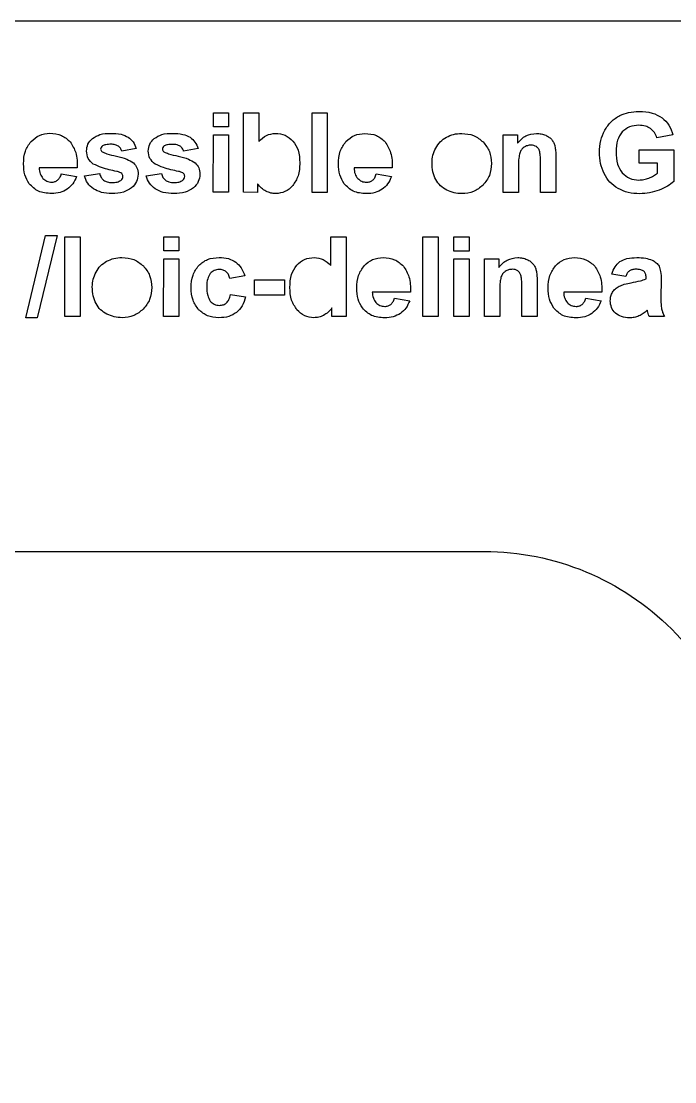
# Model space of a CAD drawing. Header units: millimetres. Extents: x -866 to 64, y -10 to 790.
# Drawn here: x -167.3 to -44.1, y 590 to 790 of the extents above; entities that cross this region are included whole.
import ezdxf

# ---------------------------------------------------------------- set-up
doc = ezdxf.new("R2010")
doc.units = ezdxf.units.MM
doc.layers.get('0').update_dxf_attribs({"linetype": 'CONTINUOUS'})

msp = doc.modelspace()

# ---------------------------------------------------------------- linework, layer by layer
for p, q in [((-125.41, 757.74), (-125.4, 772.74)), ((-125.4, 772.74), (-122.53, 772.73)), ((-122.53, 772.73), (-122.53, 767.33)), ((-76.41, 757.72), (-76.4, 768.59)), ((-76.4, 768.59), (-73.73, 768.59)), ((-73.73, 768.59), (-73.73, 766.99)), ((-44.43, 768.56), (-47.44, 768)), ((-145.64, 765.98), (-148.36, 765.48)), ((-133.99, 765.97), (-136.7, 765.47)), ((-66.5, 764.47), (-66.5, 757.72)), ((-50.76, 763.23), (-50.76, 765.76)), ((-50.76, 765.76), (-44.24, 765.76)), ((-44.24, 765.76), (-44.24, 759.78)), ((-156.76, 762.35), (-163.96, 762.35)), ((-97.35, 762.33), (-104.55, 762.33)), ((-73.53, 762.64), (-73.53, 757.72)), ((-69.38, 757.72), (-69.38, 763.27)), ((-47.3, 763.23), (-50.76, 763.23)), ((-47.3, 761.33), (-47.3, 763.23)), ((-159.78, 761.2), (-156.91, 760.72)), ((-155.43, 760.84), (-152.54, 761.28)), ((-143.77, 760.84), (-140.89, 761.28)), ((-100.37, 761.19), (-97.5, 760.71)), ((-122.74, 759.33), (-122.74, 757.73)), ((-122.74, 757.73), (-125.41, 757.74)), ((-73.53, 757.72), (-76.41, 757.72)), ((-66.5, 757.72), (-69.38, 757.72)), ((-108.93, 749.32), (-106.05, 749.32)), ((-108.93, 743.92), (-108.93, 749.32)), ((-106.05, 749.32), (-106.06, 734.32)), ((-79.94, 734.31), (-79.94, 745.18)), ((-79.94, 745.18), (-77.27, 745.18)), ((-77.27, 745.18), (-77.27, 743.58)), ((-53.32, 741.86), (-55.93, 742.33)), ((-125.18, 741.98), (-128.01, 741.47)), ((-70.04, 741.06), (-70.04, 734.31)), ((-49.47, 741.39), (-49.47, 741.68)), ((-46.65, 741.23), (-46.68, 737.87)), ((-127.86, 738.49), (-125.03, 738.01)), ((-93.91, 738.92), (-101.11, 738.92)), ((-77.07, 739.23), (-77.07, 734.31)), ((-72.91, 734.31), (-72.91, 739.86)), ((-57.81, 738.91), (-65.01, 738.91)), ((-96.93, 737.78), (-94.06, 737.29)), ((-60.83, 737.77), (-57.96, 737.28)), ((-108.73, 734.32), (-108.73, 735.92)), ((-106.06, 734.32), (-108.73, 734.32)), ((-77.07, 734.31), (-79.94, 734.31)), ((-70.04, 734.31), (-72.91, 734.31)), ((-46.02, 734.3), (-48.87, 734.3))]:
    msp.add_line(p, q)
for points in [[(-402.5, 740), (-402.5, 790), (-866, 790), (-866, -10), (-794, -10), (-794, 0), (-802, 0), (-802, 50), (0, 50), (0, 0), (-8, 0), (-8, -10), (64, -10), (64, 790), (-399.5, 790), (-399.5, 740)], [(-128.23, 772.74), (-128.23, 770.08), (-131.1, 770.08), (-131.1, 772.74)], [(-109.61, 772.73), (-109.61, 757.73), (-112.48, 757.73), (-112.48, 772.73)], [(-128.23, 768.6), (-128.23, 757.74), (-131.11, 757.74), (-131.1, 768.6)], [(-160.58, 749.59), (-164.34, 734.08), (-166.45, 734.08), (-162.74, 749.59)], [(-156.22, 749.33), (-156.22, 734.33), (-159.1, 734.33), (-159.09, 749.33)], [(-137.6, 749.33), (-137.6, 746.67), (-140.47, 746.67), (-140.47, 749.33)], [(-88.69, 749.31), (-88.69, 734.31), (-91.57, 734.32), (-91.56, 749.32)], [(-82.87, 749.31), (-82.87, 746.65), (-85.74, 746.65), (-85.74, 749.31)], [(-137.6, 745.19), (-137.6, 734.33), (-140.48, 734.33), (-140.47, 745.19)], [(-82.87, 745.18), (-82.87, 734.31), (-85.74, 734.31), (-85.74, 745.18)], [(-117.68, 741.2), (-117.68, 738.32), (-123.33, 738.32), (-123.32, 741.2)]]:
    msp.add_lwpolyline(points, close=True)
msp.add_lwpolyline([(-722, 690), (-80, 690, -0.414214), (-30, 640), (-30, 130, -0.414214), (-80, 80), (-722, 80, -0.414214), (-772, 130), (-772, 640, -0.414214)], format="xyb", close=True)
for points, knots in [([(-57.28, 769.43), (-56.91, 770), (-56.17, 771.16), (-55, 771.87), (-54.4, 772.22)], [0, 0, 0, 0, 0.2013145, 0.4056589, 0.4056589, 0.4056589, 0.4056589]), ([(-54.4, 772.22), (-53.87, 772.44), (-52.72, 772.91), (-51.48, 772.95), (-50.81, 772.97)], [0, 0, 0, 0, 0.1713355, 0.3694412, 0.3694412, 0.3694412, 0.3694412]), ([(-50.81, 772.97), (-49.96, 772.94), (-48.41, 772.89), (-47.06, 772.14), (-46.45, 771.8)], [0, 0, 0, 0, 0.2504785, 0.4576631, 0.4576631, 0.4576631, 0.4576631]), ([(-50.81, 770.38), (-51.43, 770.34), (-52.62, 770.26), (-53.53, 769.49), (-53.97, 769.12)], [0, 0, 0, 0, 0.1809222, 0.3476967, 0.3476967, 0.3476967, 0.3476967]), ([(-48.63, 769.74), (-48.95, 769.93), (-49.62, 770.32), (-50.4, 770.36), (-50.81, 770.38)], [0, 0, 0, 0, 0.1094255, 0.2305793, 0.2305793, 0.2305793, 0.2305793]), ([(-46.45, 771.8), (-45.97, 771.36), (-44.99, 770.47), (-44.62, 769.21), (-44.43, 768.56)], [0, 0, 0, 0, 0.1900659, 0.3883096, 0.3883096, 0.3883096, 0.3883096]), ([(-165.49, 767.33), (-164.99, 767.77), (-163.97, 768.68), (-162.61, 768.8), (-161.92, 768.86)], [0, 0, 0, 0, 0.196778, 0.3976713, 0.3976713, 0.3976713, 0.3976713]), ([(-161.92, 768.86), (-161.17, 768.8), (-159.71, 768.69), (-158.62, 767.72), (-158.1, 767.25)], [0, 0, 0, 0, 0.2205801, 0.4252713, 0.4252713, 0.4252713, 0.4252713]), ([(-153.91, 767.89), (-153.45, 768.17), (-152.39, 768.81), (-151.15, 768.84), (-150.45, 768.85)], [0, 0, 0, 0, 0.1594709, 0.3645009, 0.3645009, 0.3645009, 0.3645009]), ([(-150.45, 768.85), (-149.79, 768.84), (-148.63, 768.83), (-147.59, 768.34), (-147.14, 768.13)], [0, 0, 0, 0, 0.195253, 0.3427901, 0.3427901, 0.3427901, 0.3427901]), ([(-147.14, 768.13), (-146.8, 767.85), (-146.11, 767.27), (-145.8, 766.42), (-145.64, 765.98)], [0, 0, 0, 0, 0.1284282, 0.2659941, 0.2659941, 0.2659941, 0.2659941]), ([(-142.26, 767.89), (-141.79, 768.17), (-140.74, 768.81), (-139.5, 768.84), (-138.8, 768.85)], [0, 0, 0, 0, 0.1594726, 0.3645007, 0.3645007, 0.3645007, 0.3645007]), ([(-138.8, 768.85), (-138.14, 768.84), (-136.98, 768.82), (-135.93, 768.33), (-135.48, 768.12)], [0, 0, 0, 0, 0.1952549, 0.342792, 0.342792, 0.342792, 0.342792]), ([(-135.48, 768.12), (-135.15, 767.84), (-134.45, 767.27), (-134.15, 766.41), (-133.99, 765.97)], [0, 0, 0, 0, 0.1284269, 0.2659927, 0.2659927, 0.2659927, 0.2659927]), ([(-122.53, 767.33), (-122.08, 767.77), (-121.19, 768.63), (-119.97, 768.78), (-119.38, 768.85)], [0, 0, 0, 0, 0.1844168, 0.3584342, 0.3584342, 0.3584342, 0.3584342]), ([(-119.38, 768.85), (-118.75, 768.79), (-117.49, 768.67), (-116.56, 767.83), (-116.09, 767.41)], [0, 0, 0, 0, 0.1848889, 0.3672577, 0.3672577, 0.3672577, 0.3672577]), ([(-106.09, 767.31), (-105.58, 767.76), (-104.56, 768.66), (-103.2, 768.78), (-102.52, 768.84)], [0, 0, 0, 0, 0.196778, 0.3976713, 0.3976713, 0.3976713, 0.3976713]), ([(-102.52, 768.84), (-101.76, 768.78), (-100.3, 768.68), (-99.21, 767.71), (-98.69, 767.24)], [0, 0, 0, 0, 0.2205801, 0.4252713, 0.4252713, 0.4252713, 0.4252713]), ([(-89.14, 766.08), (-88.89, 766.5), (-88.37, 767.34), (-87.55, 767.87), (-87.14, 768.13)], [0, 0, 0, 0, 0.1457532, 0.289408, 0.289408, 0.289408, 0.289408]), ([(-87.14, 768.13), (-86.69, 768.34), (-85.78, 768.76), (-84.77, 768.81), (-84.25, 768.84)], [0, 0, 0, 0, 0.1468579, 0.2999517, 0.2999517, 0.2999517, 0.2999517]), ([(-84.25, 768.84), (-83.47, 768.78), (-81.96, 768.66), (-80.78, 767.7), (-80.21, 767.23)], [0, 0, 0, 0, 0.2278805, 0.4441218, 0.4441218, 0.4441218, 0.4441218]), ([(-73.73, 766.99), (-73.24, 767.53), (-72.27, 768.58), (-70.85, 768.75), (-70.15, 768.83)], [0, 0, 0, 0, 0.2118623, 0.4146345, 0.4146345, 0.4146345, 0.4146345]), ([(-70.15, 768.83), (-69.85, 768.82), (-69.25, 768.79), (-68.69, 768.59), (-68.41, 768.49)], [0, 0, 0, 0, 0.0914668, 0.1782404, 0.1782404, 0.1782404, 0.1782404]), ([(-68.41, 768.49), (-68.17, 768.37), (-67.72, 768.16), (-67.38, 767.79), (-67.22, 767.61)], [0, 0, 0, 0, 0.0794316, 0.149079, 0.149079, 0.149079, 0.149079]), ([(-58.26, 765.27), (-58.23, 766.02), (-58.16, 767.47), (-57.57, 768.79), (-57.28, 769.43)], [0, 0, 0, 0, 0.2226239, 0.4312385, 0.4312385, 0.4312385, 0.4312385]), ([(-53.97, 769.12), (-54.31, 768.62), (-55.07, 767.5), (-55.12, 766.14), (-55.14, 765.39)], [0, 0, 0, 0, 0.179299, 0.3984378, 0.3984378, 0.3984378, 0.3984378]), ([(-47.44, 768), (-47.56, 768.34), (-47.81, 769.03), (-48.36, 769.51), (-48.63, 769.74)], [0, 0, 0, 0, 0.1089013, 0.2143607, 0.2143607, 0.2143607, 0.2143607]), ([(-166.91, 763.1), (-166.87, 763.93), (-166.79, 765.48), (-165.91, 766.74), (-165.49, 767.33)], [0, 0, 0, 0, 0.2434075, 0.4541967, 0.4541967, 0.4541967, 0.4541967]), ([(-158.1, 767.25), (-157.69, 766.6), (-156.78, 765.1), (-156.76, 763.34), (-156.76, 762.35)], [0, 0, 0, 0, 0.2276574, 0.517163, 0.517163, 0.517163, 0.517163]), ([(-155.03, 765.52), (-154.98, 765.97), (-154.88, 766.89), (-154.24, 767.56), (-153.91, 767.89)], [0, 0, 0, 0, 0.1329033, 0.2690606, 0.2690606, 0.2690606, 0.2690606]), ([(-152.03, 766.47), (-152.12, 766.39), (-152.31, 766.24), (-152.34, 766), (-152.36, 765.89)], [0, 0, 0, 0, 0.03564321, 0.0691451, 0.0691451, 0.0691451, 0.0691451]), ([(-150.4, 766.79), (-150.73, 766.79), (-151.3, 766.78), (-151.81, 766.56), (-152.03, 766.47)], [0, 0, 0, 0, 0.09778, 0.167212, 0.167212, 0.167212, 0.167212]), ([(-149.02, 766.45), (-149.21, 766.55), (-149.64, 766.77), (-150.13, 766.78), (-150.4, 766.79)], [0, 0, 0, 0, 0.0641701, 0.1442974, 0.1442974, 0.1442974, 0.1442974]), ([(-148.36, 765.48), (-148.42, 765.67), (-148.56, 766.06), (-148.87, 766.32), (-149.02, 766.45)], [0, 0, 0, 0, 0.0614244, 0.1193962, 0.1193962, 0.1193962, 0.1193962]), ([(-143.37, 765.52), (-143.32, 765.97), (-143.23, 766.89), (-142.58, 767.55), (-142.26, 767.89)], [0, 0, 0, 0, 0.1329029, 0.2690613, 0.2690613, 0.2690613, 0.2690613]), ([(-140.37, 766.47), (-140.47, 766.39), (-140.66, 766.24), (-140.69, 766), (-140.7, 765.88)], [0, 0, 0, 0, 0.03564452, 0.06914642, 0.06914642, 0.06914642, 0.06914642]), ([(-138.75, 766.78), (-139.08, 766.78), (-139.64, 766.78), (-140.16, 766.56), (-140.37, 766.47)], [0, 0, 0, 0, 0.09778, 0.1672102, 0.1672102, 0.1672102, 0.1672102]), ([(-137.36, 766.45), (-137.55, 766.54), (-137.99, 766.76), (-138.48, 766.78), (-138.75, 766.78)], [0, 0, 0, 0, 0.0641719, 0.1442992, 0.1442992, 0.1442992, 0.1442992]), ([(-136.7, 765.47), (-136.77, 765.67), (-136.9, 766.05), (-137.21, 766.32), (-137.36, 766.45)], [0, 0, 0, 0, 0.0614252, 0.1193957, 0.1193957, 0.1193957, 0.1193957]), ([(-116.09, 767.41), (-115.72, 766.84), (-114.89, 765.6), (-114.83, 764.1), (-114.8, 763.28)], [0, 0, 0, 0, 0.2003894, 0.4403628, 0.4403628, 0.4403628, 0.4403628]), ([(-107.5, 763.08), (-107.46, 763.91), (-107.39, 765.46), (-106.5, 766.73), (-106.09, 767.31)], [0, 0, 0, 0, 0.2434072, 0.4541974, 0.4541974, 0.4541974, 0.4541974]), ([(-98.69, 767.24), (-98.29, 766.58), (-97.37, 765.08), (-97.36, 763.32), (-97.35, 762.33)], [0, 0, 0, 0, 0.2276583, 0.5171636, 0.5171636, 0.5171636, 0.5171636]), ([(-89.85, 763.31), (-89.82, 763.79), (-89.76, 764.76), (-89.35, 765.64), (-89.14, 766.08)], [0, 0, 0, 0, 0.1420456, 0.288307, 0.288307, 0.288307, 0.288307]), ([(-80.21, 767.23), (-79.75, 766.66), (-78.81, 765.47), (-78.7, 763.96), (-78.64, 763.19)], [0, 0, 0, 0, 0.2163602, 0.4432453, 0.4432453, 0.4432453, 0.4432453]), ([(-72.5, 766.22), (-72.68, 766.08), (-73.04, 765.78), (-73.22, 765.35), (-73.31, 765.14)], [0, 0, 0, 0, 0.0690274, 0.1374977, 0.1374977, 0.1374977, 0.1374977]), ([(-71.16, 766.63), (-71.4, 766.62), (-71.88, 766.58), (-72.29, 766.34), (-72.5, 766.22)], [0, 0, 0, 0, 0.0715911, 0.1418356, 0.1418356, 0.1418356, 0.1418356]), ([(-70.16, 766.35), (-70.31, 766.43), (-70.62, 766.6), (-70.97, 766.62), (-71.16, 766.63)], [0, 0, 0, 0, 0.0504631, 0.1050352, 0.1050352, 0.1050352, 0.1050352]), ([(-69.56, 765.54), (-69.63, 765.7), (-69.76, 766.02), (-70.03, 766.24), (-70.16, 766.35)], [0, 0, 0, 0, 0.0518897, 0.1014586, 0.1014586, 0.1014586, 0.1014586]), ([(-67.22, 767.61), (-67.1, 767.43), (-66.84, 767.06), (-66.72, 766.62), (-66.66, 766.41)], [0, 0, 0, 0, 0.0663292, 0.133957, 0.133957, 0.133957, 0.133957]), ([(-66.66, 766.41), (-66.61, 766.13), (-66.51, 765.49), (-66.5, 764.84), (-66.5, 764.47)], [0, 0, 0, 0, 0.0829682, 0.194311, 0.194311, 0.194311, 0.194311]), ([(-153.74, 763.07), (-154.11, 763.4), (-154.87, 764.04), (-154.97, 765.03), (-155.03, 765.52)], [0, 0, 0, 0, 0.1428373, 0.2859245, 0.2859245, 0.2859245, 0.2859245]), ([(-152.36, 765.89), (-152.34, 765.79), (-152.31, 765.58), (-152.15, 765.44), (-152.07, 765.37)], [0, 0, 0, 0, 0.02928264, 0.06133988, 0.06133988, 0.06133988, 0.06133988]), ([(-152.07, 765.37), (-151.78, 765.24), (-150.92, 764.88), (-150, 764.68), (-149.38, 764.56)], [0, 0, 0, 0, 0.09322, 0.2810179, 0.2810179, 0.2810179, 0.2810179]), ([(-149.38, 764.56), (-148.72, 764.4), (-147.58, 764.14), (-146.59, 763.53), (-146.18, 763.28)], [0, 0, 0, 0, 0.2035053, 0.3473224, 0.3473224, 0.3473224, 0.3473224]), ([(-142.08, 763.07), (-142.46, 763.39), (-143.21, 764.04), (-143.32, 765.02), (-143.37, 765.52)], [0, 0, 0, 0, 0.1428373, 0.2859245, 0.2859245, 0.2859245, 0.2859245]), ([(-140.7, 765.88), (-140.69, 765.78), (-140.66, 765.57), (-140.5, 765.44), (-140.42, 765.36)], [0, 0, 0, 0, 0.02928311, 0.06134035, 0.06134035, 0.06134035, 0.06134035]), ([(-140.42, 765.36), (-140.13, 765.24), (-139.27, 764.87), (-138.35, 764.68), (-137.73, 764.55)], [0, 0, 0, 0, 0.0932182, 0.2810162, 0.2810162, 0.2810162, 0.2810162]), ([(-137.73, 764.55), (-137.06, 764.4), (-135.93, 764.14), (-134.93, 763.53), (-134.52, 763.27)], [0, 0, 0, 0, 0.2035071, 0.3473242, 0.3473242, 0.3473242, 0.3473242]), ([(-73.31, 765.14), (-73.37, 764.82), (-73.54, 764), (-73.53, 763.16), (-73.53, 762.64)], [0, 0, 0, 0, 0.0975849, 0.2511622, 0.2511622, 0.2511622, 0.2511622]), ([(-69.38, 763.27), (-69.37, 763.75), (-69.36, 764.52), (-69.51, 765.27), (-69.56, 765.54)], [0, 0, 0, 0, 0.1449826, 0.2288784, 0.2288784, 0.2288784, 0.2288784]), ([(-57.38, 761.27), (-57.64, 761.9), (-58.16, 763.18), (-58.23, 764.57), (-58.26, 765.27)], [0, 0, 0, 0, 0.2027618, 0.4117585, 0.4117585, 0.4117585, 0.4117585]), ([(-55.14, 765.39), (-55.12, 764.59), (-55.08, 763.14), (-54.3, 761.92), (-53.96, 761.38)], [0, 0, 0, 0, 0.2355478, 0.4247114, 0.4247114, 0.4247114, 0.4247114]), ([(-165.83, 759.35), (-166.15, 759.9), (-166.81, 761.06), (-166.87, 762.39), (-166.91, 763.1)], [0, 0, 0, 0, 0.1861465, 0.3945692, 0.3945692, 0.3945692, 0.3945692]), ([(-163.96, 762.35), (-163.93, 761.96), (-163.88, 761.23), (-163.46, 760.63), (-163.27, 760.36)], [0, 0, 0, 0, 0.1152671, 0.2144777, 0.2144777, 0.2144777, 0.2144777]), ([(-149.33, 761.67), (-150.29, 761.87), (-151.81, 762.19), (-153.22, 762.84), (-153.74, 763.07)], [0, 0, 0, 0, 0.2935204, 0.463945, 0.463945, 0.463945, 0.463945]), ([(-146.18, 763.28), (-145.91, 762.99), (-145.37, 762.38), (-145.31, 761.56), (-145.28, 761.14)], [0, 0, 0, 0, 0.1139893, 0.2380641, 0.2380641, 0.2380641, 0.2380641]), ([(-137.67, 761.67), (-138.64, 761.87), (-140.16, 762.19), (-141.57, 762.83), (-142.08, 763.07)], [0, 0, 0, 0, 0.2935204, 0.4639468, 0.4639468, 0.4639468, 0.4639468]), ([(-134.52, 763.27), (-134.26, 762.98), (-133.71, 762.38), (-133.65, 761.56), (-133.62, 761.13)], [0, 0, 0, 0, 0.1139881, 0.2380629, 0.2380629, 0.2380629, 0.2380629]), ([(-114.8, 763.28), (-114.83, 762.43), (-114.89, 760.88), (-115.74, 759.58), (-116.12, 758.99)], [0, 0, 0, 0, 0.2485509, 0.4562519, 0.4562519, 0.4562519, 0.4562519]), ([(-106.43, 759.34), (-106.74, 759.88), (-107.4, 761.04), (-107.47, 762.38), (-107.5, 763.08)], [0, 0, 0, 0, 0.1861465, 0.3945692, 0.3945692, 0.3945692, 0.3945692]), ([(-104.55, 762.33), (-104.53, 761.94), (-104.48, 761.21), (-104.05, 760.62), (-103.86, 760.34)], [0, 0, 0, 0, 0.1152671, 0.2144777, 0.2144777, 0.2144777, 0.2144777]), ([(-89.15, 760.13), (-89.35, 760.61), (-89.79, 761.62), (-89.83, 762.73), (-89.85, 763.31)], [0, 0, 0, 0, 0.1540403, 0.3279857, 0.3279857, 0.3279857, 0.3279857]), ([(-78.64, 763.19), (-78.7, 762.41), (-78.81, 760.88), (-79.76, 759.68), (-80.23, 759.1)], [0, 0, 0, 0, 0.2289677, 0.4476693, 0.4476693, 0.4476693, 0.4476693]), ([(-163.27, 760.36), (-163.03, 760.15), (-162.55, 759.74), (-161.92, 759.68), (-161.61, 759.65)], [0, 0, 0, 0, 0.0917805, 0.1845641, 0.1845641, 0.1845641, 0.1845641]), ([(-161.61, 759.65), (-161.39, 759.66), (-160.98, 759.69), (-160.64, 759.91), (-160.47, 760.02)], [0, 0, 0, 0, 0.062837, 0.1212036, 0.1212036, 0.1212036, 0.1212036]), ([(-160.47, 760.02), (-160.32, 760.17), (-160, 760.51), (-159.85, 760.96), (-159.78, 761.2)], [0, 0, 0, 0, 0.0628184, 0.1392042, 0.1392042, 0.1392042, 0.1392042]), ([(-156.91, 760.72), (-157.11, 760.23), (-157.5, 759.29), (-158.28, 758.64), (-158.66, 758.32)], [0, 0, 0, 0, 0.1559883, 0.3005157, 0.3005157, 0.3005157, 0.3005157]), ([(-153.73, 758.4), (-154.13, 758.73), (-154.92, 759.38), (-155.26, 760.36), (-155.43, 760.84)], [0, 0, 0, 0, 0.1507623, 0.3025203, 0.3025203, 0.3025203, 0.3025203]), ([(-152.54, 761.28), (-152.47, 761.02), (-152.33, 760.53), (-151.97, 760.18), (-151.8, 760.01)], [0, 0, 0, 0, 0.0788891, 0.1500442, 0.1500442, 0.1500442, 0.1500442]), ([(-151.8, 760.01), (-151.58, 759.88), (-151.09, 759.6), (-150.53, 759.58), (-150.22, 759.57)], [0, 0, 0, 0, 0.0749947, 0.1656907, 0.1656907, 0.1656907, 0.1656907]), ([(-148.37, 761.29), (-148.48, 761.36), (-148.78, 761.55), (-149.12, 761.62), (-149.33, 761.67)], [0, 0, 0, 0, 0.0399787, 0.1039988, 0.1039988, 0.1039988, 0.1039988]), ([(-148.54, 759.98), (-148.43, 760.09), (-148.21, 760.29), (-148.18, 760.6), (-148.16, 760.75)], [0, 0, 0, 0, 0.04392212, 0.08817582, 0.08817582, 0.08817582, 0.08817582]), ([(-148.16, 760.75), (-148.17, 760.85), (-148.18, 761.05), (-148.31, 761.21), (-148.37, 761.29)], [0, 0, 0, 0, 0.03036236, 0.05910449, 0.05910449, 0.05910449, 0.05910449]), ([(-145.28, 761.14), (-145.33, 760.65), (-145.45, 759.65), (-146.16, 758.94), (-146.53, 758.57)], [0, 0, 0, 0, 0.1423612, 0.2929298, 0.2929298, 0.2929298, 0.2929298]), ([(-142.08, 758.39), (-142.47, 758.72), (-143.27, 759.38), (-143.6, 760.35), (-143.77, 760.84)], [0, 0, 0, 0, 0.1507623, 0.3025203, 0.3025203, 0.3025203, 0.3025203]), ([(-140.89, 761.28), (-140.82, 761.02), (-140.68, 760.53), (-140.31, 760.17), (-140.14, 760.01)], [0, 0, 0, 0, 0.0788891, 0.1500455, 0.1500455, 0.1500455, 0.1500455]), ([(-140.14, 760.01), (-139.92, 759.88), (-139.44, 759.6), (-138.87, 759.58), (-138.57, 759.57)], [0, 0, 0, 0, 0.074993, 0.165689, 0.165689, 0.165689, 0.165689]), ([(-136.71, 761.29), (-136.83, 761.36), (-137.12, 761.54), (-137.46, 761.62), (-137.67, 761.67)], [0, 0, 0, 0, 0.0399787, 0.1039988, 0.1039988, 0.1039988, 0.1039988]), ([(-136.89, 759.98), (-136.78, 760.08), (-136.56, 760.29), (-136.52, 760.59), (-136.51, 760.75)], [0, 0, 0, 0, 0.04392089, 0.08817459, 0.08817459, 0.08817459, 0.08817459]), ([(-136.51, 760.75), (-136.52, 760.85), (-136.53, 761.05), (-136.65, 761.21), (-136.71, 761.29)], [0, 0, 0, 0, 0.03036236, 0.05910347, 0.05910347, 0.05910347, 0.05910347]), ([(-133.62, 761.13), (-133.68, 760.65), (-133.8, 759.65), (-134.51, 758.93), (-134.87, 758.57)], [0, 0, 0, 0, 0.1423607, 0.2929306, 0.2929306, 0.2929306, 0.2929306]), ([(-103.86, 760.34), (-103.62, 760.14), (-103.15, 759.72), (-102.52, 759.66), (-102.2, 759.63)], [0, 0, 0, 0, 0.0917805, 0.1845641, 0.1845641, 0.1845641, 0.1845641]), ([(-101.07, 760), (-100.92, 760.15), (-100.59, 760.49), (-100.45, 760.94), (-100.37, 761.19)], [0, 0, 0, 0, 0.0628184, 0.1392042, 0.1392042, 0.1392042, 0.1392042]), ([(-97.5, 760.71), (-97.71, 760.22), (-98.1, 759.28), (-98.88, 758.62), (-99.25, 758.31)], [0, 0, 0, 0, 0.1559883, 0.3005157, 0.3005157, 0.3005157, 0.3005157]), ([(-87.08, 758.15), (-87.51, 758.4), (-88.35, 758.9), (-88.88, 759.73), (-89.15, 760.13)], [0, 0, 0, 0, 0.1455065, 0.2893943, 0.2893943, 0.2893943, 0.2893943]), ([(-54.76, 758.45), (-55.3, 758.81), (-56.4, 759.55), (-57.06, 760.7), (-57.38, 761.27)], [0, 0, 0, 0, 0.1946005, 0.390628, 0.390628, 0.390628, 0.390628]), ([(-53.96, 761.38), (-53.52, 760.99), (-52.64, 760.2), (-51.45, 760.1), (-50.85, 760.05)], [0, 0, 0, 0, 0.1697869, 0.3469036, 0.3469036, 0.3469036, 0.3469036]), ([(-50.85, 760.05), (-50.53, 760.06), (-49.87, 760.1), (-49.25, 760.31), (-48.94, 760.42)], [0, 0, 0, 0, 0.0957437, 0.1953041, 0.1953041, 0.1953041, 0.1953041]), ([(-48.94, 760.42), (-48.64, 760.55), (-48.06, 760.79), (-47.54, 761.15), (-47.3, 761.33)], [0, 0, 0, 0, 0.0980208, 0.1880191, 0.1880191, 0.1880191, 0.1880191]), ([(-161.64, 757.5), (-162.51, 757.56), (-164.14, 757.66), (-165.29, 758.81), (-165.83, 759.35)], [0, 0, 0, 0, 0.2508986, 0.4726962, 0.4726962, 0.4726962, 0.4726962]), ([(-158.66, 758.32), (-159.09, 758.08), (-160.02, 757.57), (-161.08, 757.53), (-161.64, 757.5)], [0, 0, 0, 0, 0.1477054, 0.3130854, 0.3130854, 0.3130854, 0.3130854]), ([(-150.22, 757.5), (-150.9, 757.52), (-152.14, 757.56), (-153.24, 758.14), (-153.73, 758.4)], [0, 0, 0, 0, 0.2001529, 0.367013, 0.367013, 0.367013, 0.367013]), ([(-150.22, 759.57), (-149.89, 759.58), (-149.29, 759.59), (-148.77, 759.86), (-148.54, 759.98)], [0, 0, 0, 0, 0.0982477, 0.1747623, 0.1747623, 0.1747623, 0.1747623]), ([(-146.53, 758.57), (-147.03, 758.26), (-148.15, 757.56), (-149.48, 757.52), (-150.22, 757.5)], [0, 0, 0, 0, 0.1744785, 0.3907656, 0.3907656, 0.3907656, 0.3907656]), ([(-138.57, 757.49), (-139.24, 757.52), (-140.49, 757.56), (-141.58, 758.13), (-142.08, 758.39)], [0, 0, 0, 0, 0.2001529, 0.367013, 0.367013, 0.367013, 0.367013]), ([(-138.57, 759.57), (-138.23, 759.58), (-137.64, 759.59), (-137.12, 759.86), (-136.89, 759.98)], [0, 0, 0, 0, 0.0982496, 0.1747642, 0.1747642, 0.1747642, 0.1747642]), ([(-134.87, 758.57), (-135.37, 758.25), (-136.5, 757.55), (-137.83, 757.52), (-138.57, 757.49)], [0, 0, 0, 0, 0.1744785, 0.3907656, 0.3907656, 0.3907656, 0.3907656]), ([(-121.18, 757.95), (-121.47, 758.13), (-122.07, 758.5), (-122.51, 759.05), (-122.74, 759.33)], [0, 0, 0, 0, 0.102134, 0.2095493, 0.2095493, 0.2095493, 0.2095493]), ([(-116.12, 758.99), (-116.58, 758.55), (-117.49, 757.69), (-118.73, 757.55), (-119.34, 757.49)], [0, 0, 0, 0, 0.1850589, 0.3641419, 0.3641419, 0.3641419, 0.3641419]), ([(-102.23, 757.48), (-103.1, 757.54), (-104.73, 757.65), (-105.89, 758.8), (-106.43, 759.34)], [0, 0, 0, 0, 0.2508967, 0.4726943, 0.4726943, 0.4726943, 0.4726943]), ([(-99.25, 758.31), (-99.69, 758.07), (-100.61, 757.56), (-101.67, 757.51), (-102.23, 757.48)], [0, 0, 0, 0, 0.1477054, 0.3130873, 0.3130873, 0.3130873, 0.3130873]), ([(-102.2, 759.63), (-101.99, 759.64), (-101.58, 759.67), (-101.23, 759.89), (-101.07, 760)], [0, 0, 0, 0, 0.062837, 0.1212036, 0.1212036, 0.1212036, 0.1212036]), ([(-84.23, 757.48), (-84.73, 757.51), (-85.72, 757.56), (-86.63, 757.96), (-87.08, 758.15)], [0, 0, 0, 0, 0.1469084, 0.2948715, 0.2948715, 0.2948715, 0.2948715]), ([(-80.23, 759.1), (-80.8, 758.63), (-81.96, 757.66), (-83.47, 757.54), (-84.23, 757.48)], [0, 0, 0, 0, 0.2169917, 0.4415643, 0.4415643, 0.4415643, 0.4415643]), ([(-50.65, 757.46), (-51.4, 757.49), (-52.83, 757.56), (-54.13, 758.16), (-54.76, 758.45)], [0, 0, 0, 0, 0.2216205, 0.4255976, 0.4255976, 0.4255976, 0.4255976]), ([(-47, 758.16), (-47.6, 757.95), (-48.78, 757.55), (-50.03, 757.49), (-50.65, 757.46)], [0, 0, 0, 0, 0.189193, 0.3740729, 0.3740729, 0.3740729, 0.3740729]), ([(-44.24, 759.78), (-44.61, 759.47), (-45.45, 758.79), (-46.45, 758.38), (-47, 758.16)], [0, 0, 0, 0, 0.14517, 0.3214333, 0.3214333, 0.3214333, 0.3214333]), ([(-119.34, 757.49), (-119.65, 757.51), (-120.29, 757.55), (-120.88, 757.82), (-121.18, 757.95)], [0, 0, 0, 0, 0.0932017, 0.1908481, 0.1908481, 0.1908481, 0.1908481]), ([(-153.23, 742.69), (-152.97, 743.11), (-152.46, 743.94), (-151.64, 744.47), (-151.23, 744.74)], [0, 0, 0, 0, 0.1457531, 0.289408, 0.289408, 0.289408, 0.289408]), ([(-151.23, 744.74), (-150.78, 744.94), (-149.86, 745.36), (-148.86, 745.42), (-148.34, 745.44)], [0, 0, 0, 0, 0.1468579, 0.2999517, 0.2999517, 0.2999517, 0.2999517]), ([(-148.34, 745.44), (-147.56, 745.38), (-146.05, 745.27), (-144.87, 744.31), (-144.3, 743.84)], [0, 0, 0, 0, 0.2278786, 0.4441215, 0.4441215, 0.4441215, 0.4441215]), ([(-133.86, 743.94), (-133.33, 744.38), (-132.21, 745.29), (-130.77, 745.39), (-130.02, 745.44)], [0, 0, 0, 0, 0.2015592, 0.4221913, 0.4221913, 0.4221913, 0.4221913]), ([(-130.02, 745.44), (-129.41, 745.42), (-128.29, 745.37), (-127.31, 744.83), (-126.86, 744.58)], [0, 0, 0, 0, 0.1794393, 0.3311307, 0.3311307, 0.3311307, 0.3311307]), ([(-126.86, 744.58), (-126.49, 744.24), (-125.71, 743.52), (-125.36, 742.51), (-125.18, 741.98)], [0, 0, 0, 0, 0.1475013, 0.3144123, 0.3144123, 0.3144123, 0.3144123]), ([(-115.36, 744), (-114.9, 744.42), (-113.97, 745.26), (-112.71, 745.37), (-112.08, 745.43)], [0, 0, 0, 0, 0.1823688, 0.3672558, 0.3672558, 0.3672558, 0.3672558]), ([(-112.08, 745.43), (-111.49, 745.36), (-110.27, 745.22), (-109.38, 744.36), (-108.93, 743.92)], [0, 0, 0, 0, 0.1740174, 0.3584342, 0.3584342, 0.3584342, 0.3584342]), ([(-102.65, 743.9), (-102.14, 744.35), (-101.12, 745.25), (-99.76, 745.37), (-99.07, 745.43)], [0, 0, 0, 0, 0.196778, 0.3976713, 0.3976713, 0.3976713, 0.3976713]), ([(-99.07, 745.43), (-98.32, 745.37), (-96.86, 745.26), (-95.77, 744.29), (-95.25, 743.83)], [0, 0, 0, 0, 0.2205801, 0.4252712, 0.4252712, 0.4252712, 0.4252712]), ([(-77.27, 743.58), (-76.77, 744.12), (-75.8, 745.17), (-74.38, 745.34), (-73.69, 745.42)], [0, 0, 0, 0, 0.2118622, 0.4146344, 0.4146344, 0.4146344, 0.4146344]), ([(-73.69, 745.42), (-73.38, 745.41), (-72.78, 745.38), (-72.22, 745.18), (-71.95, 745.08)], [0, 0, 0, 0, 0.0914668, 0.1782404, 0.1782404, 0.1782404, 0.1782404]), ([(-71.95, 745.08), (-71.71, 744.96), (-71.25, 744.75), (-70.92, 744.38), (-70.76, 744.2)], [0, 0, 0, 0, 0.0794332, 0.1490794, 0.1490794, 0.1490794, 0.1490794]), ([(-70.76, 744.2), (-70.63, 744.02), (-70.38, 743.65), (-70.26, 743.21), (-70.2, 743)], [0, 0, 0, 0, 0.0663303, 0.1339572, 0.1339572, 0.1339572, 0.1339572]), ([(-66.55, 743.89), (-66.04, 744.34), (-65.02, 745.24), (-63.66, 745.36), (-62.98, 745.42)], [0, 0, 0, 0, 0.196778, 0.3976713, 0.3976713, 0.3976713, 0.3976713]), ([(-62.98, 745.42), (-62.22, 745.36), (-60.76, 745.25), (-59.67, 744.28), (-59.15, 743.82)], [0, 0, 0, 0, 0.2205801, 0.4252712, 0.4252712, 0.4252712, 0.4252712]), ([(-55.93, 742.33), (-55.77, 742.81), (-55.46, 743.72), (-54.75, 744.36), (-54.41, 744.66)], [0, 0, 0, 0, 0.149604, 0.2824071, 0.2824071, 0.2824071, 0.2824071]), ([(-54.41, 744.66), (-53.97, 744.88), (-52.97, 745.38), (-51.85, 745.4), (-51.22, 745.42)], [0, 0, 0, 0, 0.1450998, 0.3317729, 0.3317729, 0.3317729, 0.3317729]), ([(-51.22, 745.42), (-50.65, 745.41), (-49.67, 745.4), (-48.75, 745.09), (-48.35, 744.96)], [0, 0, 0, 0, 0.1681904, 0.2916958, 0.2916958, 0.2916958, 0.2916958]), ([(-48.35, 744.96), (-48.07, 744.81), (-47.54, 744.52), (-47.19, 744.03), (-47.03, 743.8)], [0, 0, 0, 0, 0.0953978, 0.1780149, 0.1780149, 0.1780149, 0.1780149]), ([(-153.94, 739.92), (-153.91, 740.4), (-153.84, 741.36), (-153.44, 742.24), (-153.23, 742.69)], [0, 0, 0, 0, 0.1420456, 0.288307, 0.288307, 0.288307, 0.288307]), ([(-144.3, 743.84), (-143.84, 743.26), (-142.9, 742.08), (-142.78, 740.57), (-142.72, 739.79)], [0, 0, 0, 0, 0.2163604, 0.4432457, 0.4432457, 0.4432457, 0.4432457]), ([(-135.29, 739.75), (-135.25, 740.58), (-135.17, 742.11), (-134.28, 743.36), (-133.86, 743.94)], [0, 0, 0, 0, 0.2419265, 0.4508983, 0.4508983, 0.4508983, 0.4508983]), ([(-131.69, 742.44), (-131.87, 742.11), (-132.31, 741.35), (-132.32, 740.46), (-132.33, 739.95)], [0, 0, 0, 0, 0.1101159, 0.2599734, 0.2599734, 0.2599734, 0.2599734]), ([(-129.98, 743.18), (-130.31, 743.15), (-130.97, 743.1), (-131.45, 742.65), (-131.69, 742.44)], [0, 0, 0, 0, 0.0983299, 0.1915681, 0.1915681, 0.1915681, 0.1915681]), ([(-128.66, 742.75), (-128.85, 742.87), (-129.25, 743.14), (-129.72, 743.16), (-129.98, 743.18)], [0, 0, 0, 0, 0.0665226, 0.1405939, 0.1405939, 0.1405939, 0.1405939]), ([(-128.01, 741.47), (-128.07, 741.73), (-128.17, 742.21), (-128.51, 742.58), (-128.66, 742.75)], [0, 0, 0, 0, 0.0780297, 0.1457504, 0.1457504, 0.1457504, 0.1457504]), ([(-116.66, 739.8), (-116.63, 740.63), (-116.58, 742.16), (-115.74, 743.42), (-115.36, 744)], [0, 0, 0, 0, 0.2452968, 0.4472535, 0.4472535, 0.4472535, 0.4472535]), ([(-104.06, 739.67), (-104.02, 740.5), (-103.94, 742.05), (-103.06, 743.31), (-102.65, 743.9)], [0, 0, 0, 0, 0.2434072, 0.4541974, 0.4541974, 0.4541974, 0.4541974]), ([(-95.25, 743.83), (-94.84, 743.17), (-93.93, 741.67), (-93.92, 739.91), (-93.91, 738.92)], [0, 0, 0, 0, 0.2276575, 0.5171628, 0.5171628, 0.5171628, 0.5171628]), ([(-76.03, 742.81), (-76.21, 742.67), (-76.58, 742.37), (-76.76, 741.94), (-76.85, 741.73)], [0, 0, 0, 0, 0.0690259, 0.1374971, 0.1374971, 0.1374971, 0.1374971]), ([(-74.69, 743.22), (-74.93, 743.21), (-75.41, 743.17), (-75.83, 742.93), (-76.03, 742.81)], [0, 0, 0, 0, 0.071591, 0.1418357, 0.1418357, 0.1418357, 0.1418357]), ([(-73.69, 742.94), (-73.84, 743.02), (-74.15, 743.19), (-74.51, 743.21), (-74.69, 743.22)], [0, 0, 0, 0, 0.050463, 0.1050352, 0.1050352, 0.1050352, 0.1050352]), ([(-73.1, 742.13), (-73.17, 742.29), (-73.3, 742.61), (-73.57, 742.83), (-73.69, 742.94)], [0, 0, 0, 0, 0.0518906, 0.1014581, 0.1014581, 0.1014581, 0.1014581]), ([(-72.91, 739.86), (-72.91, 740.34), (-72.9, 741.11), (-73.04, 741.86), (-73.1, 742.13)], [0, 0, 0, 0, 0.1449828, 0.2288785, 0.2288785, 0.2288785, 0.2288785]), ([(-70.2, 743), (-70.15, 742.72), (-70.04, 742.08), (-70.04, 741.43), (-70.04, 741.06)], [0, 0, 0, 0, 0.0829686, 0.1943113, 0.1943113, 0.1943113, 0.1943113]), ([(-67.96, 739.66), (-67.92, 740.49), (-67.85, 742.04), (-66.96, 743.3), (-66.55, 743.89)], [0, 0, 0, 0, 0.2434075, 0.4541967, 0.4541967, 0.4541967, 0.4541967]), ([(-59.15, 743.82), (-58.75, 743.16), (-57.83, 741.66), (-57.82, 739.9), (-57.81, 738.91)], [0, 0, 0, 0, 0.2276575, 0.5171628, 0.5171628, 0.5171628, 0.5171628]), ([(-52.62, 742.91), (-52.76, 742.78), (-53.08, 742.49), (-53.23, 742.08), (-53.32, 741.86)], [0, 0, 0, 0, 0.0569158, 0.1281976, 0.1281976, 0.1281976, 0.1281976]), ([(-51.42, 743.22), (-51.66, 743.21), (-52.08, 743.2), (-52.45, 743), (-52.62, 742.91)], [0, 0, 0, 0, 0.0687139, 0.1248917, 0.1248917, 0.1248917, 0.1248917]), ([(-49.88, 742.86), (-50.07, 742.96), (-50.55, 743.22), (-51.1, 743.22), (-51.42, 743.22)], [0, 0, 0, 0, 0.0647497, 0.1605701, 0.1605701, 0.1605701, 0.1605701]), ([(-49.47, 741.68), (-49.48, 741.93), (-49.49, 742.37), (-49.76, 742.71), (-49.88, 742.86)], [0, 0, 0, 0, 0.0717176, 0.1280172, 0.1280172, 0.1280172, 0.1280172]), ([(-47.03, 743.8), (-46.92, 743.47), (-46.64, 742.64), (-46.64, 741.76), (-46.65, 741.23)], [0, 0, 0, 0, 0.1034604, 0.2617069, 0.2617069, 0.2617069, 0.2617069]), ([(-76.85, 741.73), (-76.91, 741.41), (-77.07, 740.59), (-77.07, 739.75), (-77.07, 739.23)], [0, 0, 0, 0, 0.0975844, 0.2511621, 0.2511621, 0.2511621, 0.2511621]), ([(-55.78, 738.91), (-55.62, 739.14), (-55.29, 739.6), (-54.8, 739.88), (-54.55, 740.02)], [0, 0, 0, 0, 0.082747, 0.1673503, 0.1673503, 0.1673503, 0.1673503]), ([(-54.55, 740.02), (-54.23, 740.15), (-53.49, 740.45), (-52.71, 740.6), (-52.26, 740.69)], [0, 0, 0, 0, 0.103276, 0.2387518, 0.2387518, 0.2387518, 0.2387518]), ([(-52.26, 740.69), (-51.69, 740.8), (-50.74, 740.97), (-49.83, 741.27), (-49.47, 741.39)], [0, 0, 0, 0, 0.1744932, 0.2884073, 0.2884073, 0.2884073, 0.2884073]), ([(-153.23, 736.74), (-153.44, 737.22), (-153.88, 738.23), (-153.92, 739.33), (-153.94, 739.92)], [0, 0, 0, 0, 0.154041, 0.3279859, 0.3279859, 0.3279859, 0.3279859]), ([(-142.72, 739.79), (-142.79, 739.01), (-142.9, 737.49), (-143.85, 736.29), (-144.32, 735.71)], [0, 0, 0, 0, 0.2289676, 0.447671, 0.447671, 0.447671, 0.447671]), ([(-133.87, 735.59), (-134.28, 736.16), (-135.17, 737.4), (-135.25, 738.93), (-135.29, 739.75)], [0, 0, 0, 0, 0.2084472, 0.4482038, 0.4482038, 0.4482038, 0.4482038]), ([(-132.33, 739.95), (-132.33, 739.39), (-132.32, 738.42), (-131.87, 737.58), (-131.68, 737.22)], [0, 0, 0, 0, 0.1657875, 0.2844563, 0.2844563, 0.2844563, 0.2844563]), ([(-128.6, 736.89), (-128.43, 737.09), (-128.05, 737.56), (-127.93, 738.15), (-127.86, 738.49)], [0, 0, 0, 0, 0.0773895, 0.1785057, 0.1785057, 0.1785057, 0.1785057]), ([(-125.03, 738.01), (-125.2, 737.41), (-125.52, 736.29), (-126.34, 735.46), (-126.72, 735.07)], [0, 0, 0, 0, 0.1822978, 0.3438029, 0.3438029, 0.3438029, 0.3438029]), ([(-115.33, 735.59), (-115.72, 736.17), (-116.56, 737.44), (-116.63, 738.97), (-116.66, 739.8)], [0, 0, 0, 0, 0.2066129, 0.4492427, 0.4492427, 0.4492427, 0.4492427]), ([(-102.99, 735.92), (-103.3, 736.47), (-103.96, 737.63), (-104.03, 738.96), (-104.06, 739.67)], [0, 0, 0, 0, 0.1861462, 0.3945692, 0.3945692, 0.3945692, 0.3945692]), ([(-101.11, 738.92), (-101.08, 738.53), (-101.03, 737.8), (-100.61, 737.21), (-100.42, 736.93)], [0, 0, 0, 0, 0.1152671, 0.2144781, 0.2144781, 0.2144781, 0.2144781]), ([(-66.89, 735.91), (-67.2, 736.46), (-67.86, 737.62), (-67.93, 738.95), (-67.96, 739.66)], [0, 0, 0, 0, 0.1861471, 0.3945698, 0.3945698, 0.3945698, 0.3945698]), ([(-65.01, 738.91), (-64.99, 738.52), (-64.94, 737.79), (-64.51, 737.2), (-64.32, 736.92)], [0, 0, 0, 0, 0.1152671, 0.2144781, 0.2144781, 0.2144781, 0.2144781]), ([(-56.22, 737.27), (-56.21, 737.57), (-56.18, 738.15), (-55.91, 738.66), (-55.78, 738.91)], [0, 0, 0, 0, 0.0877907, 0.1716763, 0.1716763, 0.1716763, 0.1716763]), ([(-151.17, 734.76), (-151.6, 735.01), (-152.44, 735.51), (-152.97, 736.33), (-153.23, 736.74)], [0, 0, 0, 0, 0.1455065, 0.2893945, 0.2893945, 0.2893945, 0.2893945]), ([(-131.68, 737.22), (-131.44, 736.99), (-130.96, 736.51), (-130.28, 736.45), (-129.94, 736.42)], [0, 0, 0, 0, 0.0968192, 0.197177, 0.197177, 0.197177, 0.197177]), ([(-129.94, 736.42), (-129.68, 736.44), (-129.19, 736.47), (-128.79, 736.75), (-128.6, 736.89)], [0, 0, 0, 0, 0.0753425, 0.1444177, 0.1444177, 0.1444177, 0.1444177]), ([(-100.42, 736.93), (-100.18, 736.72), (-99.71, 736.31), (-99.08, 736.25), (-98.76, 736.22)], [0, 0, 0, 0, 0.0917804, 0.1845639, 0.1845639, 0.1845639, 0.1845639]), ([(-98.76, 736.22), (-98.55, 736.23), (-98.14, 736.26), (-97.79, 736.48), (-97.62, 736.59)], [0, 0, 0, 0, 0.062837, 0.1212035, 0.1212035, 0.1212035, 0.1212035]), ([(-97.62, 736.59), (-97.48, 736.74), (-97.15, 737.08), (-97.01, 737.53), (-96.93, 737.78)], [0, 0, 0, 0, 0.06282, 0.1392049, 0.1392049, 0.1392049, 0.1392049]), ([(-94.06, 737.29), (-94.27, 736.81), (-94.66, 735.86), (-95.43, 735.21), (-95.81, 734.89)], [0, 0, 0, 0, 0.1559883, 0.3005157, 0.3005157, 0.3005157, 0.3005157]), ([(-64.32, 736.92), (-64.08, 736.71), (-63.61, 736.3), (-62.98, 736.24), (-62.66, 736.21)], [0, 0, 0, 0, 0.0917788, 0.1845642, 0.1845642, 0.1845642, 0.1845642]), ([(-62.66, 736.21), (-62.45, 736.22), (-62.04, 736.25), (-61.69, 736.47), (-61.53, 736.58)], [0, 0, 0, 0, 0.062837, 0.1212035, 0.1212035, 0.1212035, 0.1212035]), ([(-61.53, 736.58), (-61.38, 736.73), (-61.05, 737.07), (-60.91, 737.52), (-60.83, 737.77)], [0, 0, 0, 0, 0.0628188, 0.1392044, 0.1392044, 0.1392044, 0.1392044]), ([(-57.96, 737.28), (-58.17, 736.8), (-58.56, 735.86), (-59.34, 735.2), (-59.71, 734.88)], [0, 0, 0, 0, 0.1559883, 0.3005157, 0.3005157, 0.3005157, 0.3005157]), ([(-55.26, 734.97), (-55.54, 735.3), (-56.11, 735.96), (-56.19, 736.83), (-56.22, 737.27)], [0, 0, 0, 0, 0.1260385, 0.2554471, 0.2554471, 0.2554471, 0.2554471]), ([(-46.68, 737.87), (-46.68, 737.46), (-46.68, 736.75), (-46.58, 736.05), (-46.54, 735.76)], [0, 0, 0, 0, 0.1244939, 0.2119532, 0.2119532, 0.2119532, 0.2119532]), ([(-148.32, 734.09), (-148.82, 734.11), (-149.81, 734.17), (-150.72, 734.56), (-151.17, 734.76)], [0, 0, 0, 0, 0.1469064, 0.2948715, 0.2948715, 0.2948715, 0.2948715]), ([(-144.32, 735.71), (-144.89, 735.23), (-146.05, 734.27), (-147.56, 734.15), (-148.32, 734.09)], [0, 0, 0, 0, 0.2169933, 0.441564, 0.441564, 0.441564, 0.441564]), ([(-130.07, 734.08), (-130.81, 734.13), (-132.24, 734.23), (-133.34, 735.15), (-133.87, 735.59)], [0, 0, 0, 0, 0.2175045, 0.4181127, 0.4181127, 0.4181127, 0.4181127]), ([(-126.72, 735.07), (-127.2, 734.78), (-128.22, 734.16), (-129.42, 734.11), (-130.07, 734.08)], [0, 0, 0, 0, 0.163935, 0.3540851, 0.3540851, 0.3540851, 0.3540851]), ([(-112.12, 734.08), (-112.73, 734.14), (-113.97, 734.28), (-114.87, 735.15), (-115.33, 735.59)], [0, 0, 0, 0, 0.1778627, 0.3633583, 0.3633583, 0.3633583, 0.3633583]), ([(-110.3, 734.53), (-110.59, 734.4), (-111.18, 734.14), (-111.81, 734.1), (-112.12, 734.08)], [0, 0, 0, 0, 0.0971354, 0.1895445, 0.1895445, 0.1895445, 0.1895445]), ([(-108.73, 735.92), (-108.95, 735.63), (-109.39, 735.07), (-110, 734.71), (-110.3, 734.53)], [0, 0, 0, 0, 0.1088797, 0.2110806, 0.2110806, 0.2110806, 0.2110806]), ([(-98.79, 734.07), (-99.66, 734.13), (-101.29, 734.23), (-102.44, 735.39), (-102.99, 735.92)], [0, 0, 0, 0, 0.2508967, 0.4726943, 0.4726943, 0.4726943, 0.4726943]), ([(-95.81, 734.89), (-96.25, 734.65), (-97.17, 734.15), (-98.23, 734.1), (-98.79, 734.07)], [0, 0, 0, 0, 0.1477054, 0.3130873, 0.3130873, 0.3130873, 0.3130873]), ([(-62.69, 734.06), (-63.56, 734.12), (-65.19, 734.22), (-66.35, 735.38), (-66.89, 735.91)], [0, 0, 0, 0, 0.2508967, 0.4726943, 0.4726943, 0.4726943, 0.4726943]), ([(-59.71, 734.88), (-60.15, 734.64), (-61.07, 734.14), (-62.13, 734.09), (-62.69, 734.06)], [0, 0, 0, 0, 0.1477054, 0.3130873, 0.3130873, 0.3130873, 0.3130873]), ([(-52.61, 734.06), (-53.13, 734.09), (-54.1, 734.14), (-54.89, 734.7), (-55.26, 734.97)], [0, 0, 0, 0, 0.1517419, 0.2850399, 0.2850399, 0.2850399, 0.2850399]), ([(-50.82, 734.42), (-51.11, 734.31), (-51.69, 734.1), (-52.3, 734.07), (-52.61, 734.06)], [0, 0, 0, 0, 0.09078, 0.1835592, 0.1835592, 0.1835592, 0.1835592]), ([(-49.25, 735.49), (-49.49, 735.27), (-49.97, 734.84), (-50.54, 734.55), (-50.82, 734.42)], [0, 0, 0, 0, 0.0986809, 0.1915292, 0.1915292, 0.1915292, 0.1915292]), ([(-49.15, 735.15), (-49.16, 735.22), (-49.2, 735.34), (-49.23, 735.45), (-49.25, 735.49)], [0, 0, 0, 0, 0.02210059, 0.03528614, 0.03528614, 0.03528614, 0.03528614]), ([(-48.87, 734.3), (-48.91, 734.42), (-49.01, 734.7), (-49.1, 734.99), (-49.15, 735.15)], [0, 0, 0, 0, 0.03770075, 0.08932504, 0.08932504, 0.08932504, 0.08932504]), ([(-46.54, 735.76), (-46.48, 735.52), (-46.36, 735.02), (-46.14, 734.55), (-46.02, 734.3)], [0, 0, 0, 0, 0.0732067, 0.1549937, 0.1549937, 0.1549937, 0.1549937])]:
    msp.add_open_spline(points, degree=3, knots=knots)

doc.saveas('drawing.dxf')
